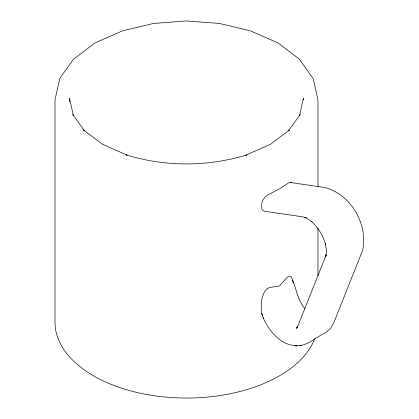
<?xml version="1.0" encoding="UTF-8"?>
<svg xmlns="http://www.w3.org/2000/svg" width="419" height="419" viewBox="0 0 419 419"><rect width="100%" height="100%" fill="white"/><g stroke="black" fill="none" stroke-linecap="round" stroke-linejoin="round"><path stroke-width="0.63" d="M303.194 99.952L303.445 98.392L299.459 115.874L300.172 114.528L288.413 130.917L289.429 130.005L270.538 144.22L245.916 155.13L246.681 154.936C207.63 166.903 165.332 166.903 126.276 154.936L127.041 155.13L102.419 144.22L83.528 130.005L84.544 130.917L72.786 114.528L73.498 115.874L69.512 98.392L69.68 99.434M297.794 326.679L296.102 328.035L297.7 326.584L296.537 328.328L297.878 325.966L326.223 254.736L325.773 256.512L326.364 252.605L326.218 248.216L325.333 243.523L325.516 244.408C323.059 235.551 318.126 227.381 311.249 221.258L312.055 221.981L308.368 219.252L304.644 217.356L306.299 217.822L302.623 216.822L265.237 211.365A9.506 6.159 -53 0 1 261.451 208.196L261.173 206.185L262.263 201.502A10.941 7.086 -53 0 1 267.196 195.207L279.457 188.88L288.864 182.7A10.941 5.437 -66.1 0 1 291.655 182.925M299.459 345.67C309.212 344.497 316.79 336.614 325.526 332.744L330.429 328.475L333.713 322.986L362.671 250.216C368.243 224.196 350.514 193.62 324.217 187.44L290.367 182.495M263.132 317.743C269.092 331.293 281.039 345.565 296.998 345.816M294.997 345.942L301.575 345.534M304.901 308.777C297.988 300.695 296.532 289.691 292.645 280.122L291.655 277.588L290.367 276.231L288.864 276.142L287.251 277.331L279.457 285.957C274.78 287.429 268.328 286.041 265.237 290.739C263.043 294.128 262.022 298.077 261.451 302.036C261.032 307.441 260.964 313.302 263.556 318.22M261.629 313.354L262.263 315.203M292.645 280.122L293.169 283.071M317.969 186.869L317.969 99.952L313.244 78.782L299.496 59.268L277.928 42.895L250.379 30.833L219.556 23.464L186.481 20.95L153.401 23.464L122.584 30.833L95.034 42.895L73.466 59.268L60.425 77.442L59.713 78.782L54.994 99.952L54.994 322.138A131.487 75.912 0 0 0 172.057 397.594A131.487 75.912 0 0 0 314.8 338.693M317.969 228.036L317.969 275.739M69.764 99.952L69.764 101.917"/></g></svg>
